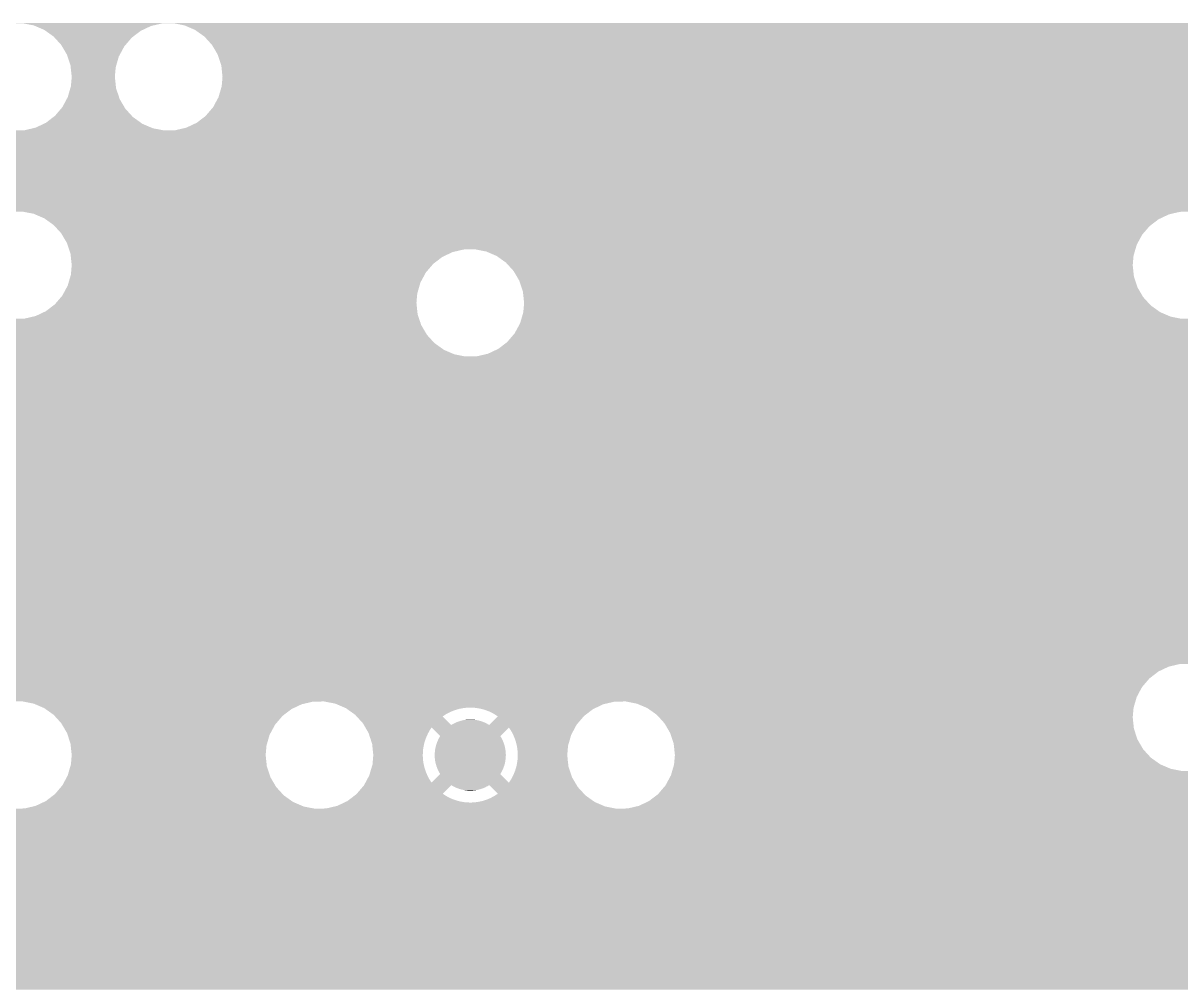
# Model space of a CAD drawing. Extents: x 295 to 953, y 10 to 290.
# Drawn here: x 648.3 to 669.76, y 220.24 to 238.05 of the extents above; entities that cross this region are included whole.
import ezdxf

# ---------------------------------------------------------------- set-up
doc = ezdxf.new("R2010")
doc.units = 0
doc.header["$LTSCALE"] = 5
doc.header["$MEASUREMENT"] = 0
doc.layers.add('PWR1', color=7, linetype='CONTINUOUS')

msp = doc.modelspace()

# ---------------------------------------------------------------- linework, layer by layer
at = {"layer": 'PWR1'}
for points in [[(576.268, 238.053), (576.264, 238.056), (849.683, 238.053), (849.683, 238.056)], [(648.314, 238.049), (648.295, 238.053), (650.879, 238.049), (651.089, 238.053)], [(648.502, 238.012), (648.314, 238.049), (650.72, 238.012), (650.879, 238.049)], [(648.528, 238.001), (648.502, 238.012), (650.673, 238.001), (650.72, 238.012)], [(648.696, 237.929), (648.528, 238.001), (650.52, 237.929), (650.673, 238.001)], [(648.721, 237.911), (648.696, 237.929), (650.483, 237.911), (650.52, 237.929)], [(648.868, 237.807), (648.721, 237.911), (650.346, 237.807), (650.483, 237.911)], [(651.296, 238.012), (651.089, 238.053), (849.683, 238.012), (849.683, 238.053)], [(651.49, 237.929), (651.296, 238.012), (849.683, 237.929), (849.683, 238.012)], [(651.55, 237.886), (651.49, 237.929), (849.683, 237.886), (849.683, 237.929)], [(648.89, 237.783), (648.868, 237.807), (650.315, 237.783), (650.346, 237.807)], [(649.01, 237.651), (648.89, 237.783), (650.203, 237.651), (650.315, 237.783)], [(651.56, 237.879), (651.55, 237.886), (821.331, 237.879), (821.852, 237.886)], [(651.633, 237.827), (651.56, 237.879), (820.811, 237.827), (821.331, 237.879)], [(651.662, 237.807), (651.633, 237.827), (820.701, 237.807), (820.811, 237.827)], [(651.731, 237.731), (651.662, 237.807), (820.298, 237.731), (820.701, 237.807)], [(651.804, 237.651), (651.731, 237.731), (820.01, 237.651), (820.298, 237.731)], [(649.027, 237.622), (649.01, 237.651), (650.178, 237.622), (650.203, 237.651)], [(649.117, 237.469), (649.027, 237.622), (650.096, 237.469), (650.178, 237.622)], [(649.128, 237.437), (649.117, 237.469), (650.078, 237.437), (650.096, 237.469)], [(651.839, 237.592), (651.804, 237.651), (819.796, 237.592), (820.01, 237.651)], [(651.911, 237.469), (651.839, 237.592), (819.467, 237.469), (819.796, 237.592)], [(651.93, 237.409), (651.911, 237.469), (819.307, 237.409), (819.467, 237.469)], [(649.183, 237.269), (649.128, 237.437), (650.03, 237.269), (650.078, 237.437)], [(649.186, 237.234), (649.183, 237.269), (650.02, 237.234), (650.03, 237.269)], [(651.949, 237.354), (651.93, 237.409), (819.19, 237.354), (819.307, 237.409)], [(651.95, 237.35), (651.949, 237.354), (678.819, 237.35), (679.029, 237.354)], [(651.966, 237.302), (651.95, 237.35), (678.613, 237.302), (678.819, 237.35)], [(651.977, 237.269), (651.966, 237.302), (678.542, 237.269), (678.613, 237.302)], [(651.983, 237.212), (651.977, 237.269), (678.423, 237.212), (678.542, 237.269)], [(649.205, 237.059), (649.186, 237.234), (650.004, 237.059), (650.02, 237.234)], [(649.19, 236.884), (649.205, 237.059), (650.023, 236.884), (650.004, 237.059)], [(651.996, 237.084), (651.983, 237.212), (678.255, 237.084), (678.423, 237.212)], [(651.987, 236.924), (651.999, 237.059), (678.118, 236.924), (678.234, 237.059)], [(651.999, 237.059), (651.996, 237.084), (678.234, 237.059), (678.255, 237.084)], [(649.131, 236.682), (649.179, 236.849), (650.082, 236.682), (650.026, 236.849)], [(649.179, 236.849), (649.19, 236.884), (650.026, 236.849), (650.023, 236.884)], [(651.941, 236.738), (651.984, 236.884), (678.018, 236.738), (678.097, 236.884)], [(651.984, 236.884), (651.987, 236.924), (678.097, 236.884), (678.118, 236.924)], [(649.031, 236.496), (649.113, 236.649), (650.182, 236.496), (650.092, 236.649)], [(649.113, 236.649), (649.131, 236.682), (650.092, 236.649), (650.082, 236.682)], [(651.846, 236.536), (651.925, 236.682), (677.96, 236.536), (678.002, 236.682)], [(651.925, 236.682), (651.941, 236.738), (678.002, 236.682), (678.018, 236.738)], [(648.894, 236.335), (649.006, 236.467), (650.319, 236.335), (650.199, 236.467)], [(649.006, 236.467), (649.031, 236.496), (650.199, 236.467), (650.182, 236.496)], [(651.709, 236.361), (651.825, 236.496), (677.944, 236.361), (677.956, 236.496)], [(651.825, 236.496), (651.846, 236.536), (677.956, 236.496), (677.96, 236.536)], [(648.536, 236.117), (648.689, 236.189), (650.681, 236.117), (650.513, 236.189)], [(648.689, 236.189), (648.727, 236.207), (650.513, 236.189), (650.488, 236.207)], [(648.727, 236.207), (648.863, 236.312), (650.488, 236.207), (650.341, 236.312)], [(648.863, 236.312), (648.894, 236.335), (650.341, 236.312), (650.319, 236.335)], [(651.401, 236.151), (651.521, 236.207), (677.966, 236.151), (677.96, 236.207)], [(651.521, 236.207), (651.688, 236.335), (677.96, 236.207), (677.947, 236.335)], [(651.688, 236.335), (651.709, 236.361), (677.947, 236.335), (677.944, 236.361)], [(576.07, 235.957), (576.187, 236.013), (678.03, 235.957), (678.012, 236.013)], [(576.187, 236.013), (576.259, 236.066), (678.012, 236.013), (677.994, 236.066)], [(648.12, 236.066), (648.331, 236.069), (650.914, 236.066), (650.895, 236.069)], [(648.331, 236.069), (648.489, 236.106), (650.895, 236.069), (650.707, 236.106)], [(648.489, 236.106), (648.536, 236.117), (650.707, 236.106), (650.681, 236.117)], [(650.914, 236.066), (651.125, 236.069), (677.994, 236.066), (677.993, 236.069)], [(651.125, 236.069), (651.33, 236.117), (677.993, 236.069), (677.977, 236.117)], [(651.33, 236.117), (651.401, 236.151), (677.977, 236.117), (677.966, 236.151)], [(614.102, 235.951), (614.069, 235.957), (678.032, 235.951), (678.03, 235.957)], [(614.276, 235.917), (614.102, 235.951), (678.052, 235.917), (678.032, 235.951)], [(614.47, 235.833), (614.276, 235.917), (678.101, 235.833), (678.052, 235.917)], [(614.561, 235.769), (614.47, 235.833), (678.139, 235.769), (678.101, 235.833)], [(614.641, 235.711), (614.561, 235.769), (678.191, 235.711), (678.139, 235.769)], [(614.731, 235.613), (614.641, 235.711), (678.281, 235.613), (678.191, 235.711)], [(614.784, 235.556), (614.731, 235.613), (678.362, 235.556), (678.281, 235.613)], [(614.822, 235.491), (614.784, 235.556), (678.453, 235.491), (678.362, 235.556)], [(614.87, 235.408), (614.822, 235.491), (678.647, 235.408), (678.453, 235.491)], [(614.89, 235.374), (614.87, 235.408), (678.82, 235.374), (678.647, 235.408)], [(614.893, 235.367), (614.89, 235.374), (678.854, 235.367), (678.82, 235.374)], [(614.928, 235.259), (614.893, 235.367), (816.669, 235.259), (816.745, 235.367)], [(614.929, 235.255), (614.928, 235.259), (732.603, 235.255), (732.814, 235.259)], [(614.945, 235.207), (614.929, 235.255), (732.398, 235.207), (732.603, 235.255)], [(614.956, 235.173), (614.945, 235.207), (732.326, 235.173), (732.398, 235.207)], [(614.962, 235.117), (614.956, 235.173), (732.207, 235.117), (732.326, 235.173)], [(614.976, 234.989), (614.962, 235.117), (732.04, 234.989), (732.207, 235.117)], [(614.967, 234.828), (614.979, 234.964), (731.903, 234.828), (732.018, 234.964)], [(614.979, 234.964), (614.976, 234.989), (732.018, 234.964), (732.04, 234.989)], [(614.921, 234.643), (614.963, 234.789), (731.803, 234.643), (731.881, 234.789)], [(614.963, 234.789), (614.967, 234.828), (731.881, 234.789), (731.903, 234.828)], [(614.89, 234.56), (614.904, 234.586), (731.779, 234.56), (731.786, 234.586)], [(614.904, 234.586), (614.921, 234.643), (731.786, 234.586), (731.803, 234.643)], [(648.314, 234.556), (648.295, 234.56), (669.738, 234.556), (669.949, 234.56)], [(648.502, 234.52), (648.314, 234.556), (669.58, 234.52), (669.738, 234.556)], [(648.528, 234.508), (648.502, 234.52), (669.533, 234.508), (669.58, 234.52)], [(648.696, 234.436), (648.528, 234.508), (669.38, 234.436), (669.533, 234.508)], [(648.721, 234.418), (648.696, 234.436), (669.342, 234.418), (669.38, 234.436)], [(648.868, 234.314), (648.721, 234.418), (669.206, 234.314), (669.342, 234.418)], [(648.89, 234.29), (648.868, 234.314), (669.175, 234.29), (669.206, 234.314)], [(649.01, 234.159), (648.89, 234.29), (669.062, 234.159), (669.175, 234.29)], [(649.027, 234.13), (649.01, 234.159), (669.038, 234.13), (669.062, 234.159)], [(649.117, 233.977), (649.027, 234.13), (668.955, 233.977), (669.038, 234.13)], [(649.128, 233.944), (649.117, 233.977), (668.938, 233.944), (668.955, 233.977)], [(649.155, 233.862), (649.128, 233.944), (668.914, 233.862), (668.938, 233.944)], [(649.156, 233.858), (649.155, 233.862), (656.467, 233.858), (656.677, 233.862)], [(649.172, 233.81), (649.156, 233.858), (656.261, 233.81), (656.467, 233.858)], [(656.884, 233.821), (656.677, 233.862), (668.902, 233.821), (668.914, 233.862)], [(657.069, 233.742), (656.884, 233.821), (668.879, 233.742), (668.902, 233.821)], [(649.183, 233.776), (649.172, 233.81), (656.19, 233.776), (656.261, 233.81)], [(649.189, 233.72), (649.183, 233.776), (656.071, 233.72), (656.19, 233.776)], [(649.202, 233.592), (649.189, 233.72), (655.903, 233.592), (656.071, 233.72)], [(657.078, 233.738), (657.069, 233.742), (668.879, 233.738), (668.879, 233.742)], [(657.25, 233.616), (657.078, 233.738), (668.868, 233.616), (668.879, 233.738)], [(657.295, 233.567), (657.25, 233.616), (668.864, 233.567), (668.868, 233.616)], [(649.147, 233.246), (649.19, 233.392), (655.666, 233.246), (655.745, 233.392)], [(649.19, 233.392), (649.193, 233.431), (655.745, 233.392), (655.766, 233.431)], [(649.193, 233.431), (649.205, 233.567), (655.766, 233.431), (655.882, 233.567)], [(649.205, 233.567), (649.202, 233.592), (655.882, 233.567), (655.903, 233.592)], [(657.392, 233.46), (657.295, 233.567), (668.875, 233.46), (668.864, 233.567)], [(657.453, 233.357), (657.392, 233.46), (668.886, 233.357), (668.875, 233.46)], [(649.052, 233.043), (649.131, 233.189), (655.608, 233.043), (655.65, 233.189)], [(649.131, 233.189), (649.147, 233.246), (655.65, 233.189), (655.666, 233.246)], [(657.499, 233.278), (657.453, 233.357), (668.912, 233.278), (668.886, 233.357)], [(657.539, 233.157), (657.499, 233.278), (668.952, 233.157), (668.912, 233.278)], [(648.915, 232.868), (649.031, 233.003), (655.592, 232.868), (655.604, 233.003)], [(649.031, 233.003), (649.052, 233.043), (655.604, 233.003), (655.608, 233.043)], [(657.565, 233.078), (657.539, 233.157), (668.998, 233.078), (668.952, 233.157)], [(657.576, 232.975), (657.565, 233.078), (669.058, 232.975), (668.998, 233.078)], [(657.587, 232.868), (657.576, 232.975), (669.156, 232.868), (669.058, 232.975)], [(648.727, 232.715), (648.894, 232.843), (655.608, 232.715), (655.595, 232.843)], [(648.894, 232.843), (648.915, 232.868), (655.595, 232.843), (655.592, 232.868)], [(657.572, 232.697), (657.583, 232.819), (669.373, 232.697), (669.201, 232.819)], [(657.583, 232.819), (657.587, 232.868), (669.201, 232.819), (669.156, 232.868)], [(646.337, 232.491), (646.361, 232.573), (655.67, 232.491), (655.642, 232.573)], [(648.12, 232.573), (648.331, 232.577), (655.642, 232.573), (655.641, 232.577)], [(648.331, 232.577), (648.536, 232.625), (655.641, 232.577), (655.625, 232.625)], [(648.536, 232.625), (648.607, 232.658), (655.625, 232.625), (655.614, 232.658)], [(648.607, 232.658), (648.727, 232.715), (655.614, 232.658), (655.608, 232.715)], [(657.513, 232.491), (657.529, 232.547), (736.676, 232.491), (736.692, 232.547)], [(657.529, 232.547), (657.537, 232.573), (736.692, 232.547), (736.706, 232.573)], [(657.537, 232.573), (657.549, 232.614), (669.773, 232.573), (669.566, 232.614)], [(657.549, 232.614), (657.572, 232.693), (669.566, 232.614), (669.382, 232.693)], [(657.572, 232.693), (657.572, 232.697), (669.382, 232.693), (669.373, 232.697)], [(646.237, 232.305), (646.319, 232.458), (655.77, 232.305), (655.68, 232.458)], [(646.319, 232.458), (646.337, 232.491), (655.68, 232.458), (655.67, 232.491)], [(657.413, 232.305), (657.434, 232.345), (736.63, 232.305), (736.634, 232.345)], [(657.434, 232.345), (657.513, 232.491), (736.634, 232.345), (736.676, 232.491)], [(645.933, 232.016), (646.069, 232.121), (656.076, 232.016), (655.929, 232.121)], [(646.069, 232.121), (646.1, 232.144), (655.929, 232.121), (655.907, 232.144)], [(646.1, 232.144), (646.212, 232.276), (655.907, 232.144), (655.787, 232.276)], [(646.212, 232.276), (646.237, 232.305), (655.787, 232.276), (655.77, 232.305)], [(657.109, 232.016), (657.276, 232.144), (736.634, 232.016), (736.621, 232.144)], [(657.276, 232.144), (657.297, 232.17), (736.621, 232.144), (736.618, 232.17)], [(657.297, 232.17), (657.413, 232.305), (736.618, 232.17), (736.63, 232.305)], [(645.537, 231.878), (645.695, 231.915), (656.483, 231.878), (656.295, 231.915)], [(645.695, 231.915), (645.742, 231.926), (656.295, 231.915), (656.269, 231.926)], [(645.742, 231.926), (645.895, 231.998), (656.269, 231.926), (656.101, 231.998)], [(645.895, 231.998), (645.933, 232.016), (656.101, 231.998), (656.076, 232.016)], [(656.723, 231.881), (656.811, 231.901), (676.573, 231.881), (676.858, 231.901)], [(656.811, 231.901), (656.918, 231.926), (736.66, 231.901), (736.651, 231.926)], [(656.918, 231.926), (656.989, 231.96), (736.651, 231.926), (736.64, 231.96)], [(656.989, 231.96), (657.109, 232.016), (736.64, 231.96), (736.634, 232.016)], [(641.841, 231.816), (641.738, 231.875), (676.294, 231.816), (676.546, 231.875)], [(641.923, 231.769), (641.841, 231.816), (676.179, 231.769), (676.294, 231.816)], [(641.993, 231.709), (641.923, 231.769), (676.03, 231.709), (676.179, 231.769)], [(642.1, 231.618), (641.993, 231.709), (675.878, 231.618), (676.03, 231.709)], [(645.326, 231.875), (645.537, 231.878), (656.502, 231.875), (656.483, 231.878)], [(656.502, 231.875), (656.713, 231.878), (676.546, 231.875), (676.562, 231.878)], [(656.713, 231.878), (656.723, 231.881), (676.562, 231.878), (676.573, 231.881)], [(642.144, 231.562), (642.1, 231.618), (675.785, 231.562), (675.878, 231.618)], [(642.245, 231.435), (642.144, 231.562), (675.634, 231.435), (675.785, 231.562)], [(642.274, 231.378), (642.245, 231.435), (675.566, 231.378), (675.634, 231.435)], [(642.352, 231.228), (642.274, 231.378), (675.435, 231.228), (675.566, 231.378)], [(642.372, 231.163), (642.352, 231.228), (675.379, 231.163), (675.435, 231.228)], [(642.418, 231.005), (642.372, 231.163), (675.279, 231.005), (675.379, 231.163)], [(642.426, 230.921), (642.418, 231.005), (675.227, 230.921), (675.279, 231.005)], [(642.441, 230.773), (642.426, 230.921), (675.163, 230.773), (675.227, 230.921)], [(642.398, 230.451), (642.433, 230.658), (675.062, 230.451), (675.115, 230.658)], [(642.433, 230.658), (642.437, 230.681), (675.115, 230.658), (675.124, 230.681)], [(642.437, 230.681), (642.441, 230.773), (675.124, 230.681), (675.163, 230.773)], [(642.315, 230.233), (642.371, 230.381), (675.032, 230.233), (675.045, 230.381)], [(642.371, 230.381), (642.398, 230.451), (675.045, 230.381), (675.062, 230.451)], [(642.216, 230.074), (642.315, 230.233), (675.019, 230.074), (675.032, 230.233)], [(642.034, 229.864), (642.192, 230.035), (675.035, 229.864), (675.022, 230.035)], [(642.192, 230.035), (642.216, 230.074), (675.022, 230.035), (675.019, 230.074)], [(641.846, 229.726), (641.932, 229.789), (675.056, 229.726), (675.041, 229.789)], [(641.932, 229.789), (642.034, 229.864), (675.041, 229.789), (675.035, 229.864)], [(611.312, 229.512), (611.336, 229.555), (675.108, 229.512), (675.097, 229.555)], [(641.177, 229.555), (641.409, 229.569), (675.097, 229.555), (675.094, 229.569)], [(641.409, 229.569), (641.635, 229.626), (675.094, 229.569), (675.08, 229.626)], [(641.635, 229.626), (641.846, 229.726), (675.08, 229.626), (675.056, 229.726)], [(611.041, 229.248), (611.175, 229.35), (675.216, 229.248), (675.174, 229.35)], [(611.175, 229.35), (611.312, 229.511), (675.174, 229.35), (675.108, 229.511)], [(611.312, 229.511), (611.312, 229.512), (675.108, 229.511), (675.108, 229.512)], [(610.612, 229.084), (610.817, 229.132), (675.316, 229.084), (675.287, 229.132)], [(610.817, 229.132), (611.008, 229.222), (675.287, 229.132), (675.232, 229.222)], [(611.008, 229.222), (611.041, 229.248), (675.232, 229.222), (675.216, 229.248)], [(565.165, 228.786), (565.26, 228.948), (675.55, 228.786), (675.413, 228.948)], [(565.26, 228.948), (565.287, 229.004), (675.413, 228.948), (675.365, 229.004)], [(565.287, 229.004), (565.323, 229.081), (675.365, 229.004), (675.318, 229.081)], [(610.401, 229.081), (610.612, 229.084), (675.318, 229.081), (675.316, 229.084)], [(565.057, 228.6), (565.165, 228.786), (675.766, 228.6), (675.55, 228.786)], [(564.963, 228.45), (564.997, 228.497), (676.009, 228.45), (675.932, 228.497)], [(564.997, 228.497), (565.057, 228.6), (675.932, 228.497), (675.766, 228.6)], [(564.696, 228.071), (564.82, 228.247), (816.859, 228.071), (816.727, 228.247)], [(564.82, 228.247), (564.837, 228.271), (676.835, 228.247), (676.55, 228.271)], [(564.837, 228.271), (564.885, 228.339), (676.55, 228.271), (676.273, 228.339)], [(564.885, 228.339), (564.963, 228.45), (676.273, 228.339), (676.009, 228.45)], [(564.584, 227.939), (564.696, 228.071), (816.958, 227.939), (816.859, 228.071)], [(564.466, 227.799), (564.584, 227.939), (817.082, 227.799), (816.958, 227.939)], [(635.213, 227.768), (634.982, 227.799), (817.11, 227.768), (817.082, 227.799)], [(635.434, 227.693), (635.213, 227.768), (817.176, 227.693), (817.11, 227.768)], [(635.637, 227.578), (635.434, 227.693), (817.279, 227.578), (817.176, 227.693)], [(635.67, 227.549), (635.637, 227.578), (817.305, 227.549), (817.279, 227.578)], [(635.814, 227.427), (635.67, 227.549), (817.435, 227.427), (817.305, 227.549)], [(635.958, 227.244), (635.814, 227.427), (817.628, 227.244), (817.435, 227.427)], [(635.986, 227.191), (635.958, 227.244), (817.684, 227.191), (817.628, 227.244)], [(636.066, 227.037), (635.986, 227.191), (817.878, 227.037), (817.684, 227.191)], [(636.113, 226.877), (636.066, 227.037), (818.08, 226.877), (817.878, 227.037)], [(636.114, 226.873), (636.113, 226.877), (774.513, 226.873), (774.724, 226.877)], [(636.129, 226.825), (636.114, 226.873), (774.308, 226.825), (774.513, 226.873)], [(636.132, 226.814), (636.129, 226.825), (774.284, 226.814), (774.308, 226.825)], [(636.14, 226.735), (636.132, 226.814), (774.117, 226.735), (774.284, 226.814)], [(636.152, 226.607), (636.14, 226.735), (773.95, 226.607), (774.117, 226.735)], [(636.151, 226.49), (636.154, 226.582), (773.85, 226.49), (773.928, 226.582)], [(636.154, 226.582), (636.152, 226.607), (773.928, 226.582), (773.95, 226.607)], [(636.111, 226.261), (636.143, 226.446), (773.713, 226.261), (773.813, 226.446)], [(636.143, 226.446), (636.151, 226.49), (773.813, 226.446), (773.85, 226.49)], [(636.028, 226.042), (636.06, 226.126), (669.354, 226.042), (669.533, 226.126)], [(636.06, 226.126), (636.079, 226.174), (669.533, 226.126), (669.738, 226.174)], [(636.079, 226.174), (636.08, 226.178), (669.738, 226.174), (669.949, 226.178)], [(636.08, 226.178), (636.111, 226.26), (773.689, 226.178), (773.713, 226.26)], [(636.111, 226.26), (636.111, 226.261), (773.713, 226.26), (773.713, 226.261)], [(635.906, 225.844), (635.945, 225.908), (669.12, 225.844), (669.175, 225.908)], [(635.945, 225.908), (636.025, 226.036), (669.175, 225.908), (669.342, 226.036)], [(636.025, 226.036), (636.028, 226.042), (669.342, 226.036), (669.354, 226.042)], [(635.596, 225.562), (635.747, 225.673), (668.938, 225.562), (668.997, 225.673)], [(635.747, 225.673), (635.817, 225.748), (668.997, 225.673), (669.038, 225.748)], [(635.817, 225.748), (635.906, 225.844), (669.038, 225.748), (669.12, 225.844)], [(635.442, 225.48), (635.559, 225.535), (668.914, 225.48), (668.93, 225.535)], [(635.559, 225.535), (635.596, 225.562), (668.93, 225.535), (668.938, 225.562)], [(648.314, 225.476), (648.295, 225.48), (653.673, 225.476), (653.883, 225.48)], [(648.502, 225.439), (648.314, 225.476), (653.514, 225.439), (653.673, 225.476)], [(653.902, 225.476), (653.883, 225.48), (659.261, 225.476), (659.471, 225.48)], [(654.09, 225.439), (653.902, 225.476), (659.102, 225.439), (659.261, 225.476)], [(659.678, 225.439), (659.471, 225.48), (668.902, 225.439), (668.914, 225.48)], [(648.528, 225.428), (648.502, 225.439), (653.467, 225.428), (653.514, 225.439)], [(648.696, 225.356), (648.528, 225.428), (653.314, 225.356), (653.467, 225.428)], [(648.721, 225.338), (648.696, 225.356), (653.277, 225.338), (653.314, 225.356)], [(648.868, 225.234), (648.721, 225.338), (653.14, 225.234), (653.277, 225.338)], [(648.89, 225.21), (648.868, 225.234), (653.109, 225.21), (653.14, 225.234)], [(654.116, 225.428), (654.09, 225.439), (659.055, 225.428), (659.102, 225.439)], [(654.26, 225.366), (654.116, 225.428), (658.924, 225.366), (659.055, 225.428)], [(654.269, 225.362), (654.26, 225.366), (656.508, 225.362), (656.57, 225.366)], [(654.284, 225.356), (654.269, 225.362), (656.456, 225.356), (656.508, 225.362)], [(654.286, 225.354), (654.284, 225.356), (656.445, 225.354), (656.456, 225.356)], [(654.304, 225.342), (654.286, 225.354), (656.384, 225.342), (656.445, 225.354)], [(654.327, 225.325), (654.304, 225.342), (656.324, 225.325), (656.384, 225.342)], [(654.357, 225.304), (654.327, 225.325), (656.265, 225.304), (656.324, 225.325)], [(654.392, 225.279), (654.357, 225.304), (656.207, 225.279), (656.265, 225.304)], [(654.434, 225.25), (654.392, 225.279), (656.152, 225.25), (656.207, 225.279)], [(654.456, 225.234), (654.434, 225.25), (656.126, 225.234), (656.152, 225.25)], [(654.472, 225.216), (654.456, 225.234), (656.098, 225.216), (656.126, 225.234)], [(656.633, 225.365), (656.57, 225.366), (658.922, 225.365), (658.924, 225.366)], [(656.695, 225.36), (656.633, 225.365), (658.911, 225.36), (658.922, 225.365)], [(656.757, 225.35), (656.695, 225.36), (658.89, 225.35), (658.911, 225.36)], [(656.81, 225.338), (656.757, 225.35), (658.865, 225.338), (658.89, 225.35)], [(656.819, 225.336), (656.81, 225.338), (658.862, 225.336), (658.865, 225.338)], [(656.878, 225.317), (656.819, 225.336), (658.838, 225.317), (658.862, 225.336)], [(656.937, 225.295), (656.878, 225.317), (658.808, 225.295), (658.838, 225.317)], [(656.994, 225.268), (656.937, 225.295), (658.773, 225.268), (658.808, 225.295)], [(657.048, 225.237), (656.994, 225.268), (658.733, 225.237), (658.773, 225.268)], [(657.09, 225.21), (657.048, 225.237), (658.697, 225.21), (658.733, 225.237)], [(659.863, 225.36), (659.678, 225.439), (668.879, 225.36), (668.902, 225.439)], [(659.872, 225.356), (659.863, 225.36), (668.879, 225.356), (668.879, 225.36)], [(660.044, 225.234), (659.872, 225.356), (668.868, 225.234), (668.879, 225.356)], [(660.089, 225.185), (660.044, 225.234), (668.864, 225.185), (668.868, 225.234)], [(649.01, 225.078), (648.89, 225.21), (652.997, 225.078), (653.109, 225.21)], [(649.027, 225.049), (649.01, 225.078), (652.972, 225.049), (652.997, 225.078)], [(649.117, 224.896), (649.027, 225.049), (652.89, 224.896), (652.972, 225.049)], [(654.484, 225.203), (654.472, 225.216), (656.079, 225.203), (656.098, 225.216)], [(654.598, 225.078), (654.484, 225.203), (656.203, 225.078), (656.079, 225.203)], [(654.619, 225.044), (654.598, 225.078), (656.237, 225.044), (656.203, 225.078)], [(654.646, 224.997), (654.619, 225.044), (658.532, 224.997), (658.557, 225.044)], [(656.237, 225.044), (656.269, 225.062), (656.942, 225.044), (656.909, 225.062)], [(656.269, 225.062), (656.286, 225.071), (656.909, 225.062), (656.895, 225.071)], [(656.286, 225.071), (656.318, 225.087), (656.895, 225.071), (656.86, 225.087)], [(656.318, 225.087), (656.335, 225.094), (656.86, 225.087), (656.845, 225.094)], [(656.335, 225.094), (656.368, 225.107), (656.845, 225.094), (656.81, 225.107)], [(656.368, 225.107), (656.386, 225.113), (656.81, 225.107), (656.795, 225.113)], [(656.386, 225.113), (656.42, 225.123), (656.795, 225.113), (656.757, 225.123)], [(656.42, 225.123), (656.439, 225.128), (656.757, 225.123), (656.742, 225.128)], [(656.439, 225.128), (656.473, 225.135), (656.742, 225.128), (656.704, 225.135)], [(656.473, 225.135), (656.494, 225.138), (656.704, 225.135), (656.689, 225.138)], [(656.494, 225.138), (656.527, 225.142), (656.689, 225.138), (656.648, 225.142)], [(656.527, 225.142), (656.553, 225.144), (656.648, 225.142), (656.635, 225.144)], [(656.553, 225.144), (656.581, 225.145), (656.635, 225.144), (656.581, 225.145)], [(656.942, 225.044), (656.947, 225.049), (658.557, 225.044), (658.56, 225.049)], [(656.947, 225.049), (657.101, 225.203), (658.56, 225.049), (658.691, 225.203)], [(657.101, 225.203), (657.09, 225.21), (658.691, 225.203), (658.697, 225.21)], [(660.186, 225.078), (660.089, 225.185), (668.875, 225.078), (668.864, 225.185)], [(660.247, 224.975), (660.186, 225.078), (668.886, 224.975), (668.875, 225.078)], [(649.128, 224.864), (649.117, 224.896), (652.872, 224.864), (652.89, 224.896)], [(649.183, 224.696), (649.128, 224.864), (652.824, 224.696), (652.872, 224.864)], [(654.676, 224.945), (654.646, 224.997), (655.838, 224.945), (655.873, 224.997)], [(654.705, 224.896), (654.676, 224.945), (655.811, 224.896), (655.838, 224.945)], [(654.707, 224.89), (654.705, 224.896), (655.808, 224.89), (655.811, 224.896)], [(654.725, 224.833), (654.707, 224.89), (655.781, 224.833), (655.808, 224.89)], [(654.745, 224.775), (654.725, 224.833), (655.758, 224.775), (655.781, 224.833)], [(656.032, 224.838), (655.873, 224.997), (657.147, 224.838), (657.306, 224.997)], [(656.009, 224.799), (656.032, 224.838), (657.17, 224.799), (657.147, 224.838)], [(657.33, 224.961), (657.306, 224.997), (658.513, 224.961), (658.532, 224.997)], [(657.362, 224.907), (657.33, 224.961), (658.484, 224.907), (658.513, 224.961)], [(657.384, 224.864), (657.362, 224.907), (658.46, 224.864), (658.484, 224.907)], [(657.39, 224.851), (657.384, 224.864), (658.457, 224.851), (658.46, 224.864)], [(657.414, 224.793), (657.39, 224.851), (658.44, 224.793), (658.457, 224.851)], [(660.293, 224.896), (660.247, 224.975), (668.912, 224.896), (668.886, 224.975)], [(660.333, 224.775), (660.293, 224.896), (668.952, 224.775), (668.912, 224.896)], [(649.186, 224.661), (649.183, 224.696), (652.814, 224.661), (652.824, 224.696)], [(649.205, 224.486), (649.186, 224.661), (652.798, 224.486), (652.814, 224.661)], [(654.764, 224.715), (654.745, 224.775), (655.74, 224.715), (655.758, 224.775)], [(654.771, 224.696), (654.764, 224.715), (655.735, 224.696), (655.74, 224.715)], [(654.775, 224.654), (654.771, 224.696), (655.726, 224.654), (655.735, 224.696)], [(654.782, 224.592), (654.775, 224.654), (655.716, 224.592), (655.726, 224.654)], [(654.788, 224.53), (654.782, 224.592), (655.711, 224.53), (655.716, 224.592)], [(655.938, 224.586), (655.939, 224.594), (657.241, 224.586), (657.24, 224.594)], [(655.939, 224.594), (655.948, 224.639), (657.24, 224.594), (657.231, 224.639)], [(655.948, 224.639), (655.951, 224.647), (657.231, 224.639), (657.229, 224.647)], [(655.951, 224.647), (655.963, 224.691), (657.229, 224.647), (657.216, 224.691)], [(655.963, 224.691), (655.966, 224.699), (657.216, 224.691), (657.213, 224.699)], [(655.966, 224.699), (655.982, 224.742), (657.213, 224.699), (657.197, 224.742)], [(655.982, 224.742), (655.986, 224.75), (657.197, 224.742), (657.194, 224.75)], [(655.986, 224.75), (656.005, 224.791), (657.194, 224.75), (657.174, 224.791)], [(656.005, 224.791), (656.009, 224.799), (657.174, 224.791), (657.17, 224.799)], [(657.434, 224.734), (657.414, 224.793), (658.423, 224.734), (658.44, 224.793)], [(657.45, 224.673), (657.434, 224.734), (658.405, 224.673), (658.423, 224.734)], [(657.452, 224.661), (657.45, 224.673), (658.402, 224.661), (658.405, 224.673)], [(657.461, 224.611), (657.452, 224.661), (658.397, 224.611), (658.402, 224.661)], [(657.467, 224.549), (657.461, 224.611), (658.392, 224.549), (658.397, 224.611)], [(660.359, 224.696), (660.333, 224.775), (668.998, 224.696), (668.952, 224.775)], [(660.37, 224.593), (660.359, 224.696), (669.058, 224.593), (668.998, 224.696)], [(660.381, 224.486), (660.37, 224.593), (669.156, 224.486), (669.058, 224.593)], [(649.19, 224.311), (649.205, 224.486), (652.817, 224.311), (652.798, 224.486)], [(654.78, 224.342), (654.786, 224.404), (655.721, 224.342), (655.713, 224.404)], [(654.786, 224.404), (654.791, 224.467), (655.713, 224.404), (655.71, 224.467)], [(654.793, 224.486), (654.788, 224.53), (655.71, 224.486), (655.711, 224.53)], [(654.791, 224.467), (654.793, 224.486), (655.71, 224.467), (655.71, 224.486)], [(655.93, 224.486), (655.932, 224.532), (657.249, 224.486), (657.247, 224.532)], [(655.932, 224.441), (655.93, 224.486), (657.247, 224.441), (657.249, 224.486)], [(655.932, 224.532), (655.933, 224.54), (657.247, 224.532), (657.247, 224.54)], [(655.932, 224.432), (655.932, 224.441), (657.246, 224.432), (657.247, 224.441)], [(655.938, 224.387), (655.932, 224.432), (657.241, 224.387), (657.246, 224.432)], [(655.933, 224.54), (655.938, 224.586), (657.247, 224.54), (657.241, 224.586)], [(655.939, 224.378), (655.938, 224.387), (657.24, 224.378), (657.241, 224.387)], [(655.948, 224.333), (655.939, 224.378), (657.231, 224.333), (657.24, 224.378)], [(657.453, 224.318), (657.463, 224.38), (658.404, 224.318), (658.397, 224.38)], [(657.463, 224.38), (657.469, 224.443), (658.397, 224.38), (658.391, 224.443)], [(657.47, 224.486), (657.467, 224.549), (658.386, 224.486), (658.392, 224.549)], [(657.469, 224.443), (657.47, 224.486), (658.391, 224.443), (658.386, 224.486)], [(660.366, 224.315), (660.377, 224.437), (669.373, 224.315), (669.201, 224.437)], [(660.377, 224.437), (660.381, 224.486), (669.201, 224.437), (669.156, 224.486)], [(649.131, 224.109), (649.179, 224.276), (652.876, 224.109), (652.82, 224.276)], [(649.179, 224.276), (649.19, 224.311), (652.82, 224.276), (652.817, 224.311)], [(654.719, 224.109), (654.734, 224.161), (655.795, 224.109), (655.772, 224.161)], [(654.734, 224.161), (654.751, 224.22), (655.772, 224.161), (655.751, 224.22)], [(654.751, 224.22), (654.769, 224.281), (655.751, 224.22), (655.734, 224.281)], [(654.769, 224.281), (654.778, 224.311), (655.734, 224.281), (655.728, 224.311)], [(654.778, 224.311), (654.78, 224.342), (655.728, 224.311), (655.721, 224.342)], [(655.95, 224.325), (655.948, 224.333), (657.229, 224.325), (657.231, 224.333)], [(655.963, 224.281), (655.95, 224.325), (657.216, 224.281), (657.229, 224.325)], [(655.966, 224.273), (655.963, 224.281), (657.213, 224.273), (657.216, 224.281)], [(655.982, 224.23), (655.966, 224.273), (657.197, 224.23), (657.213, 224.273)], [(655.985, 224.222), (655.982, 224.23), (657.193, 224.222), (657.197, 224.23)], [(656.005, 224.181), (655.985, 224.222), (657.174, 224.181), (657.193, 224.222)], [(656.009, 224.173), (656.005, 224.181), (657.17, 224.173), (657.174, 224.181)], [(656.032, 224.134), (656.009, 224.173), (657.147, 224.134), (657.17, 224.173)], [(657.398, 224.139), (657.421, 224.197), (658.454, 224.139), (658.434, 224.197)], [(657.421, 224.197), (657.439, 224.257), (658.434, 224.197), (658.415, 224.257)], [(657.439, 224.257), (657.444, 224.276), (658.415, 224.257), (658.408, 224.276)], [(657.444, 224.276), (657.453, 224.318), (658.408, 224.276), (658.404, 224.318)], [(660.307, 224.109), (660.331, 224.191), (808.408, 224.109), (808.384, 224.191)], [(660.331, 224.191), (660.343, 224.232), (669.773, 224.191), (669.566, 224.232)], [(660.343, 224.232), (660.366, 224.311), (669.566, 224.232), (669.382, 224.311)], [(660.366, 224.311), (660.366, 224.315), (669.382, 224.311), (669.373, 224.315)], [(649.031, 223.923), (649.113, 224.076), (652.976, 223.923), (652.886, 224.076)], [(649.113, 224.076), (649.131, 224.109), (652.886, 224.076), (652.876, 224.109)], [(654.622, 223.929), (654.647, 223.975), (658.561, 223.929), (658.533, 223.975)], [(654.647, 223.975), (654.658, 223.995), (655.873, 223.975), (655.859, 223.995)], [(654.658, 223.995), (654.686, 224.048), (655.859, 223.995), (655.826, 224.048)], [(654.686, 224.048), (654.716, 224.104), (655.826, 224.048), (655.797, 224.104)], [(654.716, 224.104), (654.719, 224.109), (655.797, 224.104), (655.795, 224.109)], [(655.873, 223.975), (656.032, 224.134), (657.306, 223.975), (657.147, 224.134)], [(657.306, 223.975), (657.341, 224.027), (658.533, 223.975), (658.503, 224.027)], [(657.341, 224.027), (657.368, 224.076), (658.503, 224.027), (658.474, 224.076)], [(657.368, 224.076), (657.371, 224.082), (658.474, 224.076), (658.472, 224.082)], [(657.371, 224.082), (657.398, 224.139), (658.472, 224.082), (658.454, 224.139)], [(660.207, 223.923), (660.265, 224.031), (808.487, 223.923), (808.431, 224.031)], [(660.265, 224.031), (660.307, 224.109), (808.431, 224.031), (808.408, 224.109)], [(648.727, 223.634), (648.863, 223.739), (653.282, 223.634), (653.135, 223.739)], [(648.863, 223.739), (648.894, 223.762), (653.135, 223.739), (653.113, 223.762)], [(648.894, 223.762), (649.006, 223.894), (653.113, 223.762), (652.993, 223.894)], [(649.006, 223.894), (649.031, 223.923), (652.993, 223.894), (652.976, 223.923)], [(654.406, 223.704), (654.446, 223.735), (656.185, 223.704), (656.131, 223.735)], [(654.446, 223.735), (654.482, 223.762), (656.131, 223.735), (656.089, 223.762)], [(654.482, 223.762), (654.488, 223.77), (656.089, 223.762), (656.079, 223.77)], [(654.488, 223.77), (654.619, 223.923), (656.079, 223.77), (656.232, 223.923)], [(654.619, 223.923), (654.622, 223.929), (656.232, 223.923), (656.237, 223.929)], [(656.27, 223.91), (656.237, 223.929), (656.91, 223.91), (656.942, 223.929)], [(656.285, 223.902), (656.27, 223.91), (656.893, 223.902), (656.91, 223.91)], [(656.319, 223.885), (656.285, 223.902), (656.861, 223.885), (656.893, 223.902)], [(656.334, 223.878), (656.319, 223.885), (656.844, 223.878), (656.861, 223.885)], [(656.369, 223.865), (656.334, 223.878), (656.811, 223.865), (656.844, 223.878)], [(656.385, 223.859), (656.369, 223.865), (656.793, 223.859), (656.811, 223.865)], [(656.422, 223.849), (656.385, 223.859), (656.759, 223.849), (656.793, 223.859)], [(656.437, 223.845), (656.422, 223.849), (656.74, 223.845), (656.759, 223.849)], [(656.475, 223.837), (656.437, 223.845), (656.706, 223.837), (656.74, 223.845)], [(656.49, 223.834), (656.475, 223.837), (656.685, 223.834), (656.706, 223.837)], [(656.531, 223.83), (656.49, 223.834), (656.652, 223.83), (656.685, 223.834)], [(656.544, 223.828), (656.531, 223.83), (656.626, 223.828), (656.652, 223.83)], [(656.598, 223.827), (656.544, 223.828), (656.598, 223.827), (656.626, 223.828)], [(656.976, 223.894), (656.942, 223.929), (658.581, 223.894), (658.561, 223.929)], [(657.101, 223.77), (656.976, 223.894), (658.695, 223.77), (658.581, 223.894)], [(657.027, 223.723), (657.053, 223.739), (658.746, 223.723), (658.723, 223.739)], [(657.053, 223.739), (657.081, 223.756), (658.723, 223.739), (658.707, 223.756)], [(657.081, 223.756), (657.101, 223.77), (658.707, 223.756), (658.695, 223.77)], [(659.911, 223.641), (660.07, 223.762), (808.684, 223.641), (808.587, 223.762)], [(660.07, 223.762), (660.122, 223.824), (808.587, 223.762), (808.539, 223.824)], [(660.122, 223.824), (660.207, 223.923), (808.539, 223.824), (808.487, 223.923)], [(648.331, 223.496), (648.489, 223.533), (653.689, 223.496), (653.501, 223.533)], [(648.489, 223.533), (648.536, 223.544), (653.501, 223.533), (653.475, 223.544)], [(648.536, 223.544), (648.689, 223.616), (653.475, 223.544), (653.307, 223.616)], [(648.689, 223.616), (648.727, 223.634), (653.307, 223.616), (653.282, 223.634)], [(653.919, 223.496), (654.077, 223.533), (659.277, 223.496), (659.089, 223.533)], [(654.077, 223.533), (654.124, 223.544), (659.089, 223.533), (659.063, 223.544)], [(654.124, 223.544), (654.255, 223.606), (659.063, 223.544), (658.919, 223.606)], [(654.255, 223.606), (654.257, 223.607), (656.609, 223.606), (656.546, 223.607)], [(654.257, 223.607), (654.268, 223.612), (656.546, 223.607), (656.484, 223.612)], [(654.268, 223.612), (654.289, 223.622), (656.484, 223.612), (656.422, 223.622)], [(654.289, 223.622), (654.315, 223.634), (656.422, 223.622), (656.369, 223.634)], [(654.315, 223.634), (654.317, 223.636), (656.369, 223.634), (656.361, 223.636)], [(654.317, 223.636), (654.341, 223.655), (656.361, 223.636), (656.301, 223.655)], [(654.341, 223.655), (654.371, 223.677), (656.301, 223.655), (656.242, 223.677)], [(654.371, 223.677), (654.406, 223.704), (656.242, 223.677), (656.185, 223.704)], [(656.609, 223.606), (656.671, 223.61), (658.919, 223.606), (658.91, 223.61)], [(656.671, 223.61), (656.723, 223.616), (658.91, 223.61), (658.895, 223.616)], [(656.723, 223.616), (656.734, 223.618), (658.895, 223.616), (658.893, 223.618)], [(656.734, 223.618), (656.795, 223.63), (658.893, 223.618), (658.876, 223.63)], [(656.795, 223.63), (656.856, 223.647), (658.876, 223.63), (658.852, 223.647)], [(656.856, 223.647), (656.915, 223.668), (658.852, 223.647), (658.822, 223.668)], [(656.915, 223.668), (656.972, 223.693), (658.822, 223.668), (658.787, 223.693)], [(656.972, 223.693), (657.027, 223.723), (658.787, 223.693), (658.746, 223.723)], [(659.507, 223.496), (659.712, 223.544), (808.853, 223.496), (808.797, 223.544)], [(659.712, 223.544), (659.903, 223.634), (808.797, 223.544), (808.692, 223.634)], [(659.903, 223.634), (659.911, 223.641), (808.692, 223.634), (808.684, 223.641)], [(525.272, 223.489), (525.272, 223.493), (808.861, 223.489), (808.857, 223.493)], [(525.272, 223.384), (525.272, 223.489), (809.046, 223.384), (808.861, 223.489)], [(603.642, 223.374), (603.591, 223.384), (809.063, 223.374), (809.046, 223.384)], [(603.798, 223.344), (603.642, 223.374), (809.154, 223.344), (809.063, 223.374)], [(603.9, 223.3), (603.798, 223.344), (809.284, 223.3), (809.154, 223.344)], [(648.12, 223.493), (648.331, 223.496), (653.708, 223.493), (653.689, 223.496)], [(653.708, 223.493), (653.919, 223.496), (659.296, 223.493), (659.277, 223.496)], [(659.296, 223.493), (659.507, 223.496), (808.857, 223.493), (808.853, 223.496)], [(603.972, 223.269), (603.9, 223.3), (809.515, 223.269), (809.284, 223.3)], [(603.992, 223.26), (603.972, 223.269), (840.609, 223.26), (840.608, 223.269)], [(603.998, 223.256), (603.992, 223.26), (840.61, 223.256), (840.609, 223.26)], [(604.121, 223.168), (603.998, 223.256), (840.63, 223.168), (840.61, 223.256)], [(604.164, 223.138), (604.121, 223.168), (840.639, 223.138), (840.63, 223.168)], [(604.216, 223.082), (604.164, 223.138), (840.654, 223.082), (840.639, 223.138)], [(604.294, 222.996), (604.216, 223.082), (840.683, 222.996), (840.654, 223.082)], [(604.306, 222.983), (604.294, 222.996), (840.688, 222.983), (840.683, 222.996)], [(604.347, 222.912), (604.306, 222.983), (840.716, 222.912), (840.688, 222.983)], [(604.396, 222.83), (604.347, 222.912), (840.753, 222.83), (840.716, 222.912)], [(604.413, 222.801), (604.396, 222.83), (840.768, 222.801), (840.753, 222.83)], [(604.43, 222.75), (604.413, 222.801), (840.793, 222.75), (840.768, 222.801)], [(604.455, 222.672), (604.43, 222.75), (840.838, 222.672), (840.793, 222.75)], [(604.479, 222.6), (604.455, 222.672), (840.884, 222.6), (840.838, 222.672)], [(604.48, 222.589), (604.479, 222.6), (840.891, 222.589), (840.884, 222.6)], [(604.498, 222.418), (604.48, 222.589), (849.683, 222.418), (849.683, 222.589)], [(604.486, 222.216), (604.501, 222.391), (841.466, 222.216), (841.641, 222.391)], [(604.501, 222.391), (604.498, 222.418), (841.641, 222.391), (841.669, 222.418)], [(604.427, 222.013), (604.429, 222.021), (841.535, 222.013), (841.519, 222.021)], [(604.429, 222.021), (604.442, 222.066), (841.519, 222.021), (841.441, 222.066)], [(604.442, 222.066), (604.456, 222.115), (841.441, 222.066), (841.366, 222.115)], [(604.456, 222.115), (604.486, 222.216), (841.366, 222.115), (841.466, 222.216)], [(604.329, 221.832), (604.331, 221.835), (842.045, 221.832), (842.025, 221.835)], [(604.331, 221.835), (604.342, 221.856), (842.025, 221.835), (841.937, 221.856)], [(604.342, 221.856), (604.355, 221.88), (841.937, 221.856), (841.85, 221.88)], [(604.355, 221.88), (604.371, 221.909), (841.85, 221.88), (841.765, 221.909)], [(604.371, 221.909), (604.389, 221.943), (841.765, 221.909), (841.681, 221.943)], [(604.389, 221.943), (604.409, 221.98), (841.681, 221.943), (841.599, 221.98)], [(604.409, 221.98), (604.427, 222.013), (841.599, 221.98), (841.535, 222.013)], [(632.976, 221.821), (632.841, 221.832), (842.106, 221.821), (842.045, 221.832)], [(632.98, 221.82), (632.976, 221.821), (842.113, 221.82), (842.106, 221.821)], [(633.021, 221.808), (632.98, 221.82), (842.203, 221.808), (842.113, 221.82)], [(633.046, 221.801), (633.021, 221.808), (842.293, 221.801), (842.203, 221.808)], [(633.055, 221.798), (633.046, 221.801), (842.383, 221.798), (842.293, 221.801)], [(633.162, 221.768), (633.055, 221.798), (849.683, 221.768), (849.683, 221.798)], [(633.778, 221.512), (633.162, 221.768), (849.683, 221.512), (849.683, 221.768)], [(633.81, 221.499), (633.778, 221.512), (815.661, 221.499), (815.893, 221.512)], [(633.949, 221.441), (633.81, 221.499), (815.435, 221.441), (815.661, 221.499)], [(634.145, 221.36), (633.949, 221.441), (815.263, 221.36), (815.435, 221.441)], [(634.184, 221.342), (634.145, 221.36), (815.224, 221.342), (815.263, 221.36)], [(634.212, 221.329), (634.184, 221.342), (815.206, 221.329), (815.224, 221.342)], [(634.372, 221.22), (634.212, 221.329), (815.058, 221.22), (815.206, 221.329)], [(634.387, 221.204), (634.372, 221.22), (815.036, 221.204), (815.058, 221.22)], [(634.503, 221.078), (634.387, 221.204), (814.919, 221.078), (815.036, 221.204)], [(634.528, 221.033), (634.503, 221.078), (814.878, 221.033), (814.919, 221.078)], [(634.597, 220.909), (634.528, 221.033), (814.801, 220.909), (814.878, 221.033)], [(634.629, 220.834), (634.597, 220.909), (814.755, 220.834), (814.801, 220.909)], [(634.637, 220.814), (634.629, 220.834), (814.747, 220.814), (814.755, 220.834)], [(634.643, 220.8), (634.637, 220.814), (803.786, 220.8), (804.019, 220.814)], [(634.667, 220.743), (634.643, 220.8), (803.56, 220.743), (803.786, 220.8)], [(634.709, 220.643), (634.667, 220.743), (803.35, 220.643), (803.56, 220.743)], [(634.766, 220.505), (634.709, 220.643), (803.162, 220.505), (803.35, 220.643)], [(634.838, 220.334), (634.766, 220.505), (803.003, 220.334), (803.162, 220.505)], [(634.921, 220.136), (634.838, 220.334), (802.881, 220.136), (803.003, 220.334)]]:
    msp.add_solid(points, dxfattribs=at)

doc.saveas('drawing.dxf')
